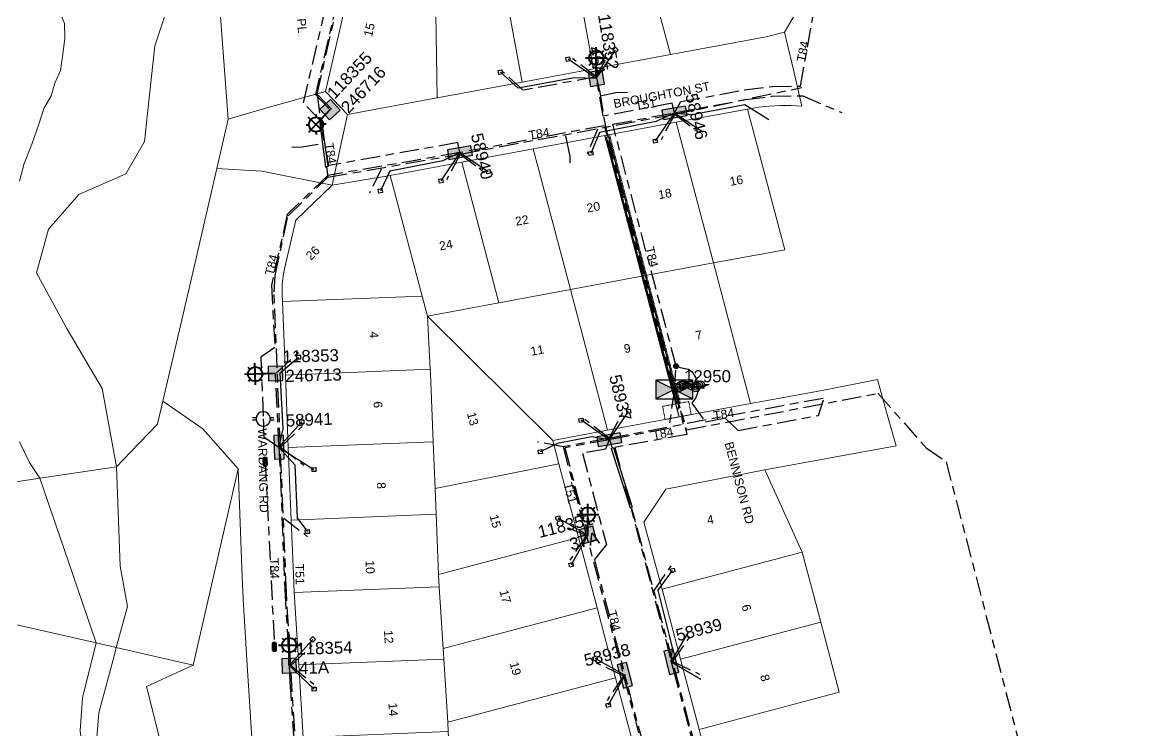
# Model space of a CAD drawing. Header units: metres. Extents: x 300929 to 302396, y 6244220 to 6246836.
# Drawn here: x 301805 to 302038, y 6245130.8 to 6245277.2 of the extents above; entities that cross this region are included whole.
import ezdxf
from ezdxf.enums import TextEntityAlignment as Align

# ---------------------------------------------------------------- set-up
doc = ezdxf.new("R2010")
doc.units = ezdxf.units.M
for name, pattern in [('Cable Exist UG', [8.2, 4, -1.2, 1.8, -1.2]), ('HIDDEN', [0.375, 0.25, -0.125]), ('HIDDEN2', [0.1875, 0.125, -0.0625])]:
    doc.linetypes.add(name, pattern=pattern)
doc.layers.get('0').update_dxf_attribs({"color": 6})
for name, color, linetype, lineweight in [('Cadastre Land Parcels_SP_EXT', 7, 'Continuous', 5), ('Cadastre Other Property_SP_EXT', 7, 'HIDDEN', 5), ('Cadastre Roads_SP_EXT', 7, 'Continuous', 5)]:
    doc.layers.add(name, color=color, linetype=linetype, lineweight=lineweight)
for name, color, linetype in [('Duct_SP_EXT', 7, 'Continuous'), ('Equip_LV_EXT', 7, 'Continuous'), ('Equip_SP_SL_EXT', 7, 'Continuous'), ('Mains_HV_EXT', 7, 'Continuous'), ('Mains_LV_EXT', 7, 'Continuous'), ('Mains_LV_SL_EXT', 7, 'Continuous'), ('Services_SP_EXT', 7, 'Continuous'), ('Sub_SP_EXT', 7, 'Continuous'), ('SupportsUG_SP_LV_EXT', 7, 'Continuous'), ('SupportsUG_SP_LV_SL_EXT', 7, 'Continuous'), ('Trench_SP_EXT', 7, 'Continuous')]:
    doc.layers.add(name, color=color, linetype=linetype)
doc.styles.add('COLUMN_LABEL', font='arial.ttf')
doc.styles.add('iecARIAL', font='arial.ttf', dxfattribs={"height": 2})
doc.styles.add('POLE_LABEL', font='arial.ttf')
doc.styles.get("Standard").update_dxf_attribs({"font": 'arial.ttf'})

# ---------------------------------------------------------------- blocks, each defined once
blk = doc.blocks.new('SUB_PADMOUNT_EXT')
for points in [[(0, 0), (-3.84, 1.92), (-3.84, -1.92)], [(0, 0), (3.84, 1.92), (3.84, -1.92)]]:
    blk.add_hatch(color=256).paths.add_polyline_path(points)
for p, q in [((3.84, 1.92), (-3.84, -1.92)), ((-3.84, 1.92), (3.84, -1.92))]:
    blk.add_line(p, q)
blk.add_lwpolyline([(-3.84, -1.92), (3.84, -1.92), (3.84, 1.92), (-3.84, 1.92)], close=True)
for tag, height, flags, p in [('ASSET_NUM', 2.5, 8, (2, 2)), ('STREET_CODE', 0.2, 9, (1.5, 0)), ('CONSTRUCTED_VOLTAGE', 0.2, 9, (1.5, -0.2)), ('OPERATING_VOLTAGE', 0.2, 9, (1.5, -0.6)), ('ORIENTATION', 0.2, 9, (1.5, -0.8)), ('OWNED_BY', 0.2, 9, (1.5, -1)), ('OPERATED_BY', 0.2, 9, (1.5, -1.2)), ('SECONDARY_VOLTAGE', 0.2, 9, (1.5, -1.6)), ('STATE', 0.2, 9, (1.5, -1.8)), ('SUBSTATION_TYPE', 0.2, 9, (1.5, -2.2)), ('NO_PHASES', 0.2, 9, (1.5, -0.4)), ('MAINTAINED_BY', 0.2, 9, (1.5, -1.4)), ('PARENT', 0.2, 9, (1.5, -2)), ('USAGE', 0.2, 9, (1.5, -2.4)), ('STREETNAME', 0.2, 9, (1.5, -3)), ('SUBURB', 0.2, 9, (1.5, -3.2)), ('Z', 0.2, 1, (1.5, -3.6)), ('LEGEND', 0.2, 9, (1.5, -2.6)), ('LOCATION', 0.2, 9, (1.5, -2.8)), ('NOTES', 0.2, 9, (1.5, -3.4))]:
    blk.add_attdef(tag, text='', height=height, dxfattribs=dict(flags=flags)).set_placement(p, align=Align.MIDDLE_LEFT)
blk = doc.blocks.new('COLUMN_EXT')
blk.add_hatch(color=256).paths.add_polyline_path([(-1.49, 1.48), (-1.49, -1.49), (1.48, -1.49), (1.48, 1.48)])
blk.add_lwpolyline([(-1.49, -1.49), (1.48, -1.49), (1.48, 1.48), (-1.49, 1.48)], close=True)
for tag, height, style, flags, p in [('ASSET_NUM', 2.5, 'COLUMN_LABEL', 8, (2, 2)), ('STRUCTURE_PLANT_NUMBER', 0.2, 'POLE_LABEL', 9, (1.81, 0.03)), ('STREET_CODE', 0.2, 'COLUMN_LABEL', 9, (1.81, -0.2))]:
    blk.add_attdef(tag, text='', height=height, dxfattribs=dict(style=style, flags=flags)).set_placement(p, align=Align.MIDDLE_LEFT)
at = {"flags": 1}
blk.add_attdef('Z', (1.81, -2.35), '', height=0.2, dxfattribs=at)
at = {"flags": 9}
for tag, p in [('COLUMN_TYPE', (1.81, -0.4)), ('OWNED_BY', (1.81, -0.6)), ('STATE', (1.81, -0.8)), ('USAGE', (1.81, -1)), ('STREETNAME', (1.81, -1.6)), ('SUBURB', (1.81, -1.8)), ('LEGEND', (1.81, -1.2)), ('LOCATION', (1.81, -1.4)), ('NOTES', (1.81, -2))]:
    blk.add_attdef(tag, text='', height=0.2, dxfattribs=at).set_placement(p, align=Align.MIDDLE_LEFT)
blk = doc.blocks.new('PILLAR_EXT')
blk.add_hatch(color=256).paths.add_polyline_path([(-2.475, 0.99), (-2.475, -0.99), (2.475, -0.99), (2.475, 0.99)])
blk.add_lwpolyline([(-2.475, -0.99), (2.475, -0.99), (2.475, 0.99), (-2.475, 0.99)], close=True)
at = {"style": 'iecARIAL', "flags": 8}
blk.add_attdef('ASSET_NUM', (1.5, 3.5), '', height=2.5, dxfattribs=at)
for tag, p, flags in [('OWNED_BY', (0, -0.2), 9), ('STATE', (0, -0.4), 9), ('SUPPORT_TYPE', (0, -0.6), 9), ('STREETNAME', (0, -1.8), 9), ('SUBURB', (0, -2), 1), ('USAGE', (0, -0.8), 9), ('LEGEND', (0, -1), 9), ('LOCATION', (0, -1.2), 9), ('NOTES', (0, -1.4), 9), ('PARENT', (0, -1.6), 9)]:
    blk.add_attdef(tag, p, '', height=0.2, dxfattribs=dict(flags=flags))
blk = doc.blocks.new('*U53')
at = {"lineweight": 40}
for p, q in [((-1.46, 5.68), (-1.06, 5.28)), ((0, 1.97), (0, 6.47)), ((1.46, 5.68), (1.06, 5.28)), ((-2.25, 4.22), (2.25, 4.22)), ((-1.46, 2.76), (-1.06, 3.16)), ((0, 0), (0, 2.72)), ((1.46, 2.76), (1.06, 3.16))]:
    blk.add_line(p, q, dxfattribs=at)
blk.add_circle((0, 4.22), 1.5, dxfattribs=at)
at = {"style": 'iecARIAL', "flags": 8}
blk.add_attdef('ASSET_NUM', (1.5, 1.5), '', height=2.5, dxfattribs=at)
for tag, p, height, flags in [('OPERATING_VOLTAGE', (0.98, -1.65), 0.2, 9), ('ORIENTATION', (0.98, -1.85), 0.2, 9), ('OWNED_BY', (0.98, -2.05), 0.2, 9), ('STATE', (0.98, -2.25), 0.2, 9), ('CONSTRUCTED_VOLTAGE', (0.98, -0.65), 0.2, 9), ('CONTROL_TYPE', (0.98, -0.85), 0.2, 9), ('LANTERN_PURPOSE', (0.98, -1.05), 0.2, 9), ('LANTERN_TYPE', (0.98, -1.25), 0.2, 9), ('NO_PHASES', (0.98, -1.45), 0.2, 9), ('USAGE', (0.98, -2.45), 0.2, 9), ('LNUMBER', (2.18, -3.25), 2.5, 8), ('CEXIST', (0.98, -2.65), 0.2, 9), ('CNEW', (0.98, -2.85), 0.2, 9), ('CNUMBER', (0.98, -3.05), 0.2, 9), ('CREMOVE', (0.98, -3.25), 0.2, 9), ('CREPLACE', (0.98, -3.45), 0.2, 9), ('LKINGHEIGHT', (0.98, -3.65), 0.2, 9), ('LBRACKET', (0.98, -3.85), 0.2, 9), ('LBRACKETVOCAB', (0.98, -4.05), 0.2, 9), ('LCATEGORY', (0.98, -4.25), 0.2, 9), ('LCHARGE1', (0.98, -4.45), 0.2, 9), ('LCHARGE1PERCENT', (0.98, -4.65), 0.2, 9), ('LCHARGE2', (0.98, -4.85), 0.2, 9), ('LCHARGE2PERCENT', (0.98, -5.05), 0.2, 9), ('LCHARGE3', (0.98, -5.25), 0.2, 9), ('LCHARGE3PERCENT', (0.98, -5.45), 0.2, 9), ('LEXIST', (0.98, -5.65), 0.2, 9), ('LLAMP', (0.98, -5.85), 0.2, 9), ('LLAMPVOCAB', (0.98, -6.05), 0.2, 9), ('LMAST', (0.98, -6.25), 0.2, 9), ('LMASTVOCAB', (0.98, -6.45), 0.2, 9), ('LNEW', (0.98, -6.65), 0.2, 9), ('LANTNUMBER', (0.98, -6.85), 0.2, 9), ('STREETNAME', (0.98, -9.25), 0.2, 9), ('SUBURB', (0.98, -9.45), 0.2, 1), ('LOUTREACH', (0.98, -7.25), 0.2, 9), ('LOUTREACHVOCAB', (0.98, -7.45), 0.2, 9), ('LRATECODE', (0.98, -7.65), 0.2, 9), ('LREMOVE', (0.98, -7.85), 0.2, 9), ('LREPLACE', (0.98, -8.05), 0.2, 9), ('LTYPE', (0.98, -8.25), 0.2, 9), ('LTYPEVOCAB', (0.98, -8.45), 0.2, 9), ('LEGEND', (0.98, -8.65), 0.2, 9), ('LOCATION', (0.98, -8.85), 0.2, 9), ('NOTES', (0.98, -9.05), 0.2, 9)]:
    blk.add_attdef(tag, p, '', height=height, dxfattribs=dict(flags=flags))
blk = doc.blocks.new('CCP_EXT')
at = {"flags": 9}
blk.add_attdef('NOTES', text='', height=0.2, dxfattribs=at).set_placement((0, -2), align=Align.MIDDLE_LEFT)
blk.add_wipeout([(0, 0.57), (0.57, 0), (0, -0.57), (-0.57, 0)])
blk.add_lwpolyline([(-0.57, 0), (0, 0.57), (0.57, 0), (0, -0.57), (-0.57, 0)])
at = {"flags": 1}
blk.add_attdef('Z', (0, 0), '', height=0.2, dxfattribs=at)
at = {"flags": 9}
for tag, p in [('CCP_TYPE', (0, 0)), ('CONSTRUCTED_VOLTAGE', (0, -0.2)), ('OPERATING_VOLTAGE', (0, -0.6)), ('ORIENTATION', (0, -0.8)), ('OWNED_BY', (0, -1)), ('STATE', (0, -1.8)), ('NO_PHASES', (0, -0.4)), ('USAGE', (0, -1.2)), ('LEGEND', (0, -1.4)), ('LIFE_SUPPORT', (0, -1.6))]:
    blk.add_attdef(tag, text='', height=0.2, dxfattribs=at).set_placement(p, align=Align.MIDDLE_LEFT)
blk = doc.blocks.new('LV_STJ_EXT')
h = blk.add_hatch(color=256)
edge = h.paths.add_edge_path()
edge.add_ellipse((-0.59, 0.13), major_axis=(0.226, 0.226), ratio=1, start_angle=45, end_angle=135)
edge.add_line((-0.91, 0.13), (-0.91, -0.13))
edge.add_ellipse((-0.59, -0.13), major_axis=(0.226, 0.226), ratio=1, start_angle=135, end_angle=225)
edge.add_line((-0.59, -0.45), (0.59, -0.45))
edge.add_ellipse((0.59, -0.13), major_axis=(-0.226, 0.226), ratio=1, start_angle=135, end_angle=225)
edge.add_line((0.91, -0.13), (0.91, 0.13))
edge.add_ellipse((0.59, 0.13), major_axis=(-0.226, 0.226), ratio=1, start_angle=225, end_angle=315)
edge.add_line((0.59, 0.45), (-0.59, 0.45))
blk.add_lwpolyline([(-0.91, 0.13), (-0.91, -0.13, 0.414214), (-0.59, -0.45), (0.59, -0.45, 0.414214), (0.91, -0.13), (0.91, 0.13, 0.414214), (0.59, 0.45), (-0.59, 0.45, 0.414214)], format="xyb", close=True)
at = {"flags": 1}
blk.add_attdef('Z', (0, 0), '', height=0.2, dxfattribs=at)
at = {"flags": 9}
for tag, p in [('ORIENTATION', (0, 0)), ('USAGE', (0, -0.2)), ('LEGEND', (0, -0.4)), ('NOTES', (0, -0.6))]:
    blk.add_attdef(tag, text='', height=0.2, dxfattribs=at).set_placement(p, align=Align.MIDDLE_LEFT)
blk = doc.blocks.new('LV_UG_LINKS_OPEN_EXT')
for p, q in [((-0.25, 1.47), (-0.25, 2.22)), ((0.25, 1.47), (0.25, 2.22)), ((-0.25, -1.47), (-0.25, -2.22)), ((0.25, -1.47), (0.25, -2.22))]:
    blk.add_line(p, q)
at = {"flags": 9}
for tag, p in [('ACTUAL_STATUS', (0, 0)), ('CONSTRUCTED_VOLTAGE', (0, -0.2)), ('OPERATING_VOLTAGE', (0, -0.6)), ('ORIENTATION', (0, -0.8)), ('STATE', (0, -1)), ('SWITCH_TYPE', (0, -1.2)), ('NO_PHASES', (0, -0.4)), ('USAGE', (0, -1.4)), ('NOTES', (0, -1.6))]:
    blk.add_attdef(tag, text='', height=0.2, dxfattribs=at).set_placement(p, align=Align.MIDDLE_LEFT)
at = {"flags": 1}
blk.add_attdef('Z', (0, 0), '', height=0.2, dxfattribs=at)
blk.add_wipeout([(-0.25, 1.47), (-0.43, 1.43), (-0.61, 1.36), (-0.77, 1.28), (-0.93, 1.17), (-1.07, 1.05), (-1.19, 0.9), (-1.29, 0.75), (-1.38, 0.58), (-1.44, 0.4), (-1.48, 0.22), (-1.49, 0.03), (-1.49, -0.16), (-1.45, -0.34), (-1.4, -0.52), (-1.32, -0.69), (-1.23, -0.85), (-1.11, -1), (-0.98, -1.13), (-0.83, -1.24), (-0.66, -1.34), (-0.49, -1.41), (-0.31, -1.46), (-0.13, -1.49), (0.06, -1.49), (0.25, -1.47), (0.43, -1.43), (0.61, -1.36), (0.77, -1.28), (0.93, -1.17), (1.07, -1.05), (1.19, -0.9), (1.29, -0.75), (1.38, -0.58), (1.44, -0.4), (1.48, -0.22), (1.49, -0.03), (1.49, 0.16), (1.45, 0.34), (1.4, 0.52), (1.32, 0.69), (1.23, 0.85), (1.11, 1), (0.98, 1.13), (0.83, 1.24), (0.66, 1.34), (0.49, 1.41), (0.31, 1.46), (0.13, 1.49), (-0.06, 1.49)])
blk.add_lwpolyline([(0, -1.49, 1), (0, 1.49, 1)], format="xyb", close=True)
blk = doc.blocks.new('LV_UG_DFUSE_CLOSED_EXT')
for points in [[(1, 0), (0, 0)], [(5.04, 0.73), (2.16, -0.72)], [(5.05, -0.71), (2.16, 0.72)], [(6.2, 0.01), (7.2, 0.01)]]:
    blk.add_lwpolyline(points)
for centre in [(1.8, 0), (5.4, 0.01)]:
    blk.add_circle(centre, 0.8)
at = {"flags": 9}
for tag, p in [('ACTUAL_STATUS', (0, 0)), ('CONSTRUCTED_VOLTAGE', (0, -0.2)), ('OPERATING_VOLTAGE', (0, -0.6)), ('ORIENTATION', (0, -0.8)), ('STATE', (0, -1)), ('SWITCH_TYPE', (0, -1.2)), ('NO_PHASES', (0, -0.4)), ('USAGE', (0, -1.4)), ('NOTES', (0, -1.6))]:
    blk.add_attdef(tag, text='', height=0.2, dxfattribs=at).set_placement(p, align=Align.MIDDLE_LEFT)
at = {"flags": 1}
blk.add_attdef('Z', (0, 0), '', height=0.2, dxfattribs=at)
blk = doc.blocks.new('CONNECTOR_NODE_EXT')
h = blk.add_hatch(color=256)
edge = h.paths.add_edge_path()
edge.add_arc((0, 0), 0.5, 0, 360)
blk.add_circle((0, 0), 0.5)
at = {"flags": 1}
blk.add_attdef('Z', (0, 0), '', height=0.2, dxfattribs=at)
at = {"flags": 9}
for tag, p in [('CONNECTOR_TYPE', (0, 0)), ('CONSTRUCTED_VOLTAGE', (0, -0.2)), ('OPERATING_VOLTAGE', (0, -0.6)), ('ORIENTATION', (0, -0.8)), ('SUBTYPE', (0, -1)), ('NO_PHASES', (0, -0.4)), ('USAGE', (0, -1.2)), ('NOTES', (0, -1.4))]:
    blk.add_attdef(tag, text='', height=0.2, dxfattribs=at).set_placement(p, align=Align.MIDDLE_LEFT)

msp = doc.modelspace()

# ---------------------------------------------------------------- linework, layer by layer
at = {"layer": 'Cadastre Land Parcels_SP_EXT', "linetype": 'Continuous'}
for points in [[(301939.08, 6245270.62), (301934.83, 6245286.52), (301931.31, 6245299.71), (301918.16, 6245297.26), (301917.68, 6245297.18), (301923.16, 6245267.66), (301939.08, 6245270.62)], [(301923.16, 6245267.66), (301917.68, 6245297.18), (301907.49, 6245295.28), (301902.92, 6245294.43), (301908.4, 6245264.92), (301923.16, 6245267.66)], [(301908.4, 6245264.92), (301902.92, 6245294.43), (301890.31, 6245292.08), (301890.78, 6245261.65), (301908.4, 6245264.92)], [(301890.78, 6245261.65), (301890.31, 6245292.08), (301870.82, 6245288.44), (301872.02, 6245281.71), (301867.7, 6245262.98), (301872.25, 6245258.23), (301890.78, 6245261.65)], [(301962.7, 6245275.26), (301966.97, 6245282.52), (301963.82, 6245294.28), (301934.83, 6245286.52), (301939.08, 6245270.62), (301958.92, 6245274.31), (301962.7, 6245275.26)], [(301827.33, 6245188.37), (301832.95, 6245194.19), (301834.04, 6245198.92), (301839.41, 6245221.97), (301845.21, 6245247.03), (301847.56, 6245257.27), (301845.75, 6245281.27), (301835.86, 6245283.13), (301832.4, 6245272.4), (301831.26, 6245262.3), (301830.22, 6245252.6), (301826.34, 6245245.95), (301816.63, 6245241.7), (301810.36, 6245234.52), (301807.91, 6245225.49), (301814.19, 6245213.82), (301821.47, 6245201.56), (301824.42, 6245185.34), (301827.33, 6245188.37)], [(301962.76, 6245230.25), (301955.06, 6245259.35), (301940.27, 6245256.6), (301947.96, 6245227.51), (301962.76, 6245230.25)], [(301947.96, 6245227.51), (301940.27, 6245256.6), (301925.47, 6245253.85), (301933.17, 6245224.76), (301947.96, 6245227.51)], [(301933.17, 6245224.76), (301925.47, 6245253.85), (301910.68, 6245251.11), (301918.37, 6245222.01), (301933.17, 6245224.76)], [(301918.37, 6245222.01), (301910.68, 6245251.11), (301895.88, 6245248.36), (301903.58, 6245219.26), (301918.37, 6245222.01)], [(301903.58, 6245219.26), (301895.88, 6245248.36), (301881.09, 6245245.61), (301887.68, 6245220.67), (301888.78, 6245216.51), (301903.58, 6245219.26)], [(301858.78, 6245219.52), (301887.68, 6245220.67), (301881.09, 6245245.61), (301869.04, 6245243.57), (301861.53, 6245236.37), (301859.19, 6245226.27), (301858.98, 6245225.23), (301858.83, 6245224.17), (301858.73, 6245223.11), (301858.69, 6245222.05), (301858.7, 6245220.98), (301858.78, 6245219.52)], [(301955.66, 6245198.4), (301947.96, 6245227.51), (301933.17, 6245224.76), (301940.86, 6245195.66), (301955.66, 6245198.4)], [(301940.86, 6245195.66), (301933.17, 6245224.76), (301918.37, 6245222.01), (301926.07, 6245192.91), (301940.86, 6245195.66)], [(301859.39, 6245204.32), (301889.38, 6245205.52), (301888.78, 6245216.51), (301887.68, 6245220.67), (301858.78, 6245219.52), (301859.39, 6245204.32)], [(301926.07, 6245192.91), (301918.37, 6245222.01), (301903.58, 6245219.26), (301888.78, 6245216.51), (301914.73, 6245190.8), (301926.07, 6245192.91)], [(301914.73, 6245190.8), (301888.78, 6245216.51), (301889.38, 6245205.52), (301889.41, 6245204.54), (301889.98, 6245190.53), (301890.37, 6245180.86), (301916.01, 6245185.96), (301914.73, 6245190.8)], [(301859.99, 6245189.33), (301889.98, 6245190.53), (301889.41, 6245204.54), (301889.38, 6245205.52), (301859.39, 6245204.32), (301859.99, 6245189.33)], [(301860.6, 6245174.33), (301890.59, 6245175.54), (301890.37, 6245180.86), (301889.98, 6245190.53), (301859.99, 6245189.33), (301860.6, 6245174.33)], [(301920.04, 6245170.7), (301916.01, 6245185.96), (301890.37, 6245180.86), (301890.59, 6245175.54), (301891.09, 6245163.05), (301920.04, 6245170.7)], [(301966.36, 6245167.71), (301958.6, 6245184.71), (301938.1, 6245180.69), (301933.56, 6245173.92), (301937.38, 6245160.03), (301966.36, 6245167.71)], [(301891.09, 6245163.05), (301890.59, 6245175.54), (301860.6, 6245174.33), (301861.05, 6245163.03), (301861.23, 6245159.34), (301891.23, 6245160.54), (301891.09, 6245163.05)], [(301923.92, 6245156.18), (301920.04, 6245170.7), (301891.09, 6245163.05), (301891.23, 6245160.54), (301892.07, 6245147.75), (301923.92, 6245156.18)], [(301941.19, 6245145.53), (301970.19, 6245153.21), (301966.36, 6245167.71), (301937.38, 6245160.03), (301941.19, 6245145.53)], [(301862.16, 6245144.35), (301892.2, 6245145.54), (301892.07, 6245147.75), (301891.23, 6245160.54), (301861.23, 6245159.34), (301862.16, 6245144.35)], [(301892.98, 6245132.49), (301927.73, 6245141.69), (301923.92, 6245156.18), (301892.07, 6245147.75), (301892.2, 6245145.54), (301892.98, 6245132.49)], [(301945.03, 6245131.03), (301974.01, 6245138.7), (301970.19, 6245153.21), (301941.19, 6245145.53), (301945.03, 6245131.03)], [(301863.1, 6245129.37), (301893.1, 6245130.57), (301892.98, 6245132.49), (301892.2, 6245145.54), (301862.16, 6245144.35), (301863.1, 6245129.37)], [(301893.93, 6245117.22), (301905.8, 6245120.36), (301931.57, 6245127.18), (301927.73, 6245141.69), (301892.98, 6245132.49), (301893.1, 6245130.57), (301893.93, 6245117.22)]]:
    msp.add_lwpolyline(points, close=True, dxfattribs=at)
for points in [[(301804.36, 6245244.45), (301805.3, 6245248.07), (301806.92, 6245252.1), (301808.35, 6245256.23), (301809.39, 6245259.45), (301810.94, 6245262.08), (301811.69, 6245264.7), (301812.85, 6245267.32), (301813.29, 6245270.23), (301813.73, 6245273.94), (301813.67, 6245277.04), (301812.51, 6245280.02)], [(301776.1, 6245177.97), (301808.59, 6245182.97), (301808.59, 6245182.97), (301806.43, 6245186.26), (301804.35, 6245190.52)], [(301855.1, 6245087.55), (301851.51, 6245144.29), (301850.68, 6245157.99), (301850.45, 6245162.58), (301849.6, 6245184.93), (301840.31, 6245144.34), (301830.64, 6245139.9), (301835.44, 6245120.63)], [(301832.75, 6245009.77), (301832.69, 6245022.2), (301835.06, 6245025.36), (301832.86, 6245031.29), (301832.79, 6245039.89), (301832.61, 6245049.19), (301832.52, 6245058.45), (301826.13, 6245063.5), (301820.97, 6245070.79), (301820.18, 6245074.6), (301823.86, 6245078.72), (301823.66, 6245082.43), (301827.75, 6245093.11), (301827.76, 6245097.91), (301827, 6245106.3), (301817.87, 6245122.92), (301816.92, 6245130.71), (301817.39, 6245137.52), (301820.24, 6245148.94), (301820.24, 6245148.94), (301780.29, 6245157.94)], [(301835.44, 6245120.63), (301830.64, 6245139.9), (301840.31, 6245144.34), (301828.55, 6245147.03), (301824.4, 6245147.98), (301824.14, 6245147.03), (301820.79, 6245134.47), (301820.19, 6245126.81)]]:
    msp.add_lwpolyline(points, dxfattribs=at)
at = {"layer": 'Cadastre Other Property_SP_EXT', "linetype": 'HIDDEN2'}
for points in [[(301933.15, 6245224.78), (301940.15, 6245198.34), (301941.14, 6245198.53), (301934.15, 6245224.9), (301933.15, 6245224.78)], [(301937.46, 6245197.84), (301937.97, 6245195.14), (301940.86, 6245195.66), (301940.15, 6245198.34), (301937.46, 6245197.84)], [(301940.86, 6245195.66), (301943.37, 6245196.15), (301942.86, 6245198.84), (301940.15, 6245198.34), (301940.86, 6245195.66)]]:
    msp.add_lwpolyline(points, close=True, dxfattribs=at)
at = {"layer": 'Cadastre Roads_SP_EXT', "linetype": 'Continuous'}
for points in [[(301855.06, 6245259.43), (301867.7, 6245262.98), (301872.02, 6245281.71), (301870.82, 6245288.44), (301870.81, 6245288.5), (301868.59, 6245300.98), (301867.93, 6245304.69), (301866.4, 6245308.04), (301857.54, 6245302.1), (301844.2, 6245301.44), (301845.75, 6245281.27), (301847.56, 6245257.27), (301855.06, 6245259.43)], [(301824.4, 6245147.97), (301828.55, 6245147.03), (301840.31, 6245144.34), (301849.6, 6245184.93), (301842.29, 6245193.18), (301834.04, 6245198.92), (301832.95, 6245194.19), (301827.33, 6245188.37), (301824.42, 6245185.34), (301825.19, 6245164.77), (301826.68, 6245156.43), (301824.4, 6245147.97)], [(301825.19, 6245164.77), (301824.42, 6245185.34), (301808.59, 6245182.97), (301814.52, 6245165.66), (301820.24, 6245148.94), (301824.4, 6245147.97), (301826.68, 6245156.43), (301825.19, 6245164.77)], [(301814.52, 6245165.66), (301808.59, 6245182.97), (301776.1, 6245177.97), (301772.42, 6245155.93), (301771.76, 6245152.04), (301780.29, 6245157.94), (301820.24, 6245148.94), (301814.52, 6245165.66)]]:
    msp.add_lwpolyline(points, close=True, dxfattribs=at)
at = {"layer": 'Duct_SP_EXT'}
for p, q in [((301866.49, 6245256.44), (301866.72, 6245256.47)), ((301866.49, 6245256.44), (301867.68, 6245247.33)), ((301866.96, 6245256.5), (301866.72, 6245256.47)), ((301866.96, 6245256.5), (301868.16, 6245247.39)), ((301925.8, 6245253.54), (301926.03, 6245253.6)), ((301926.26, 6245253.66), (301926.03, 6245253.6)), ((301867.68, 6245247.33), (301867.92, 6245247.36)), ((301868.16, 6245247.39), (301867.92, 6245247.36)), ((301940.35, 6245198.55), (301940.58, 6245198.61)), ((301940.81, 6245198.67), (301940.58, 6245198.61)), ((301926.81, 6245189.13), (301927.04, 6245189.2)), ((301926.81, 6245189.13), (301930.73, 6245176.88)), ((301927.27, 6245189.27), (301927.04, 6245189.2)), ((301927.27, 6245189.27), (301931.19, 6245177.02)), ((301930.73, 6245176.88), (301930.96, 6245176.95)), ((301931.19, 6245177.02), (301930.96, 6245176.95))]:
    msp.add_line(p, q, dxfattribs=at)
at = {"layer": 'Duct_SP_EXT', "linetype": 'Continuous'}
for points in [[(301930.18, 6245262.78), (301927.81, 6245262.73), (301924.8, 6245262.06)], [(301918.35, 6245248.25), (301918.33, 6245249.5), (301917.46, 6245253.8)], [(301860.73, 6245251.49), (301862.88, 6245251.53), (301866.15, 6245252.08)]]:
    msp.add_lwpolyline(points, dxfattribs=at)
at = {"layer": 'Mains_LV_EXT', "linetype": 'Cable Exist UG'}
for points in [[(301939.91, 6245258.57), (301941.26, 6245260.87), (301954.36, 6245263.29), (301960.15, 6245263.99), (301965.99, 6245264.08), (301969.25, 6245282.14), (301965.81, 6245294.89)], [(301895.52, 6245250.33), (301895.06, 6245252.39), (301868.36, 6245247.67), (301866.62, 6245256.98), (301863.15, 6245260.6), (301868.02, 6245281.76), (301867.25, 6245285.59), (301868.86, 6245288.26)], [(301939.91, 6245258.57), (301939.42, 6245260.53), (301925.17, 6245257.88), (301923.74, 6245265.69)], [(301939.89, 6245201.33), (301940.25, 6245206.16)], [(301940.25, 6245206.16), (301941.07, 6245205.87), (301942.8, 6245205.52), (301943.41, 6245205.03), (301943.93, 6245204.44), (301944.36, 6245203.76), (301944.64, 6245203.01), (301944.8, 6245202.1), (301944.82, 6245201.24), (301944.62, 6245200.38), (301944.27, 6245199.51), (301943.52, 6245198.52), (301946.28, 6245194.65), (301950.41, 6245195.42), (301953.1, 6245192.87), (301969.71, 6245195.95), (301970.75, 6245199.19)], [(301858.05, 6245189.4), (301858.36, 6245183.18), (301859.27, 6245159.94), (301860.19, 6245144.21)], [(301855.2, 6245186.37), (301857.11, 6245148.1)], [(301860.19, 6245144.21), (301860.31, 6245140.89), (301861.15, 6245128.42), (301862.01, 6245114.26)], [(301939.26, 6245145.01), (301939.66, 6245143.5), (301946.49, 6245117.76), (301945.22, 6245116.67), (301946.05, 6245113.9), (301947.07, 6245113.99), (301947.79, 6245112.57), (301947.94, 6245109.74), (301947.8, 6245104.78), (301947.7, 6245101.31)], [(301937.95, 6245106.68), (301937.95, 6245109.71), (301937.64, 6245111.97), (301930.2, 6245140.32), (301929.67, 6245142.21)]]:
    msp.add_lwpolyline(points, dxfattribs=at)
at = {"layer": 'Mains_LV_SL_EXT', "linetype": 'Cable Exist UG'}
for points in [[(301868.86, 6245288.26), (301870.07, 6245281.73), (301865.62, 6245262.36), (301868.63, 6245259.22)], [(301939.91, 6245258.57), (301954.7, 6245261.32), (301960.09, 6245261.99), (301966.47, 6245262.08), (301974.54, 6245258.64)]]:
    msp.add_lwpolyline(points, dxfattribs=at)
at = {"layer": 'Services_SP_EXT'}
for points in [[(301939.91, 6245258.57), (301943.54, 6245258.22), (301954.46, 6245260.29), (301959.42, 6245257.21)], [(301939.91, 6245258.57), (301945.77, 6245254.62)], [(301939.26, 6245145.01), (301942.84, 6245151.12)], [(301939.26, 6245145.01), (301945.37, 6245141.44)]]:
    msp.add_lwpolyline(points, dxfattribs=at)
at = {"layer": 'Trench_SP_EXT', "linetype": 'Cable Exist UG'}
for points in [[(301868.96, 6245259.31), (301865.94, 6245262.46), (301870.38, 6245281.74), (301869.15, 6245288.32)], [(301923.68, 6245265.99), (301924.44, 6245262.83)], [(301865.94, 6245262.46), (301866.57, 6245257.62), (301866.72, 6245256.47)], [(301924.44, 6245262.83), (301925.36, 6245257.11)], [(301939.97, 6245258.27), (301966.27, 6245263.81)], [(301939.97, 6245258.27), (301945, 6245254.47)], [(301925.36, 6245257.11), (301925.71, 6245255.54)], [(301925.71, 6245255.54), (301926.09, 6245253.59)], [(301867.92, 6245247.36), (301868.19, 6245245.25)], [(301970.69, 6245199.49), (301941.74, 6245194.16)], [(301940.58, 6245198.61), (301940.75, 6245197.93), (301940.52, 6245197.07)], [(301941.74, 6245194.16), (301941.41, 6245195.88), (301941.21, 6245196.95)], [(301926.38, 6245191.25), (301941.74, 6245194.16)], [(301926.38, 6245191.25), (301927.04, 6245189.2)], [(301860.49, 6245144.22), (301859.6, 6245159.39), (301858.35, 6245189.41)], [(301858.35, 6245189.41), (301863.24, 6245185.69)], [(301930.96, 6245176.95), (301931.7, 6245174.43)], [(301939.56, 6245145.09), (301943.08, 6245150.2)], [(301862.31, 6245114.27), (301860.49, 6245144.22)], [(301947.88, 6245113.24), (301947.25, 6245116.05), (301939.56, 6245145.09)], [(301939.56, 6245145.09), (301945.1, 6245142.45)], [(301929.38, 6245142.12), (301937.25, 6245112.36), (301937.64, 6245109.78), (301937.65, 6245106.69)]]:
    msp.add_lwpolyline(points, dxfattribs=at)

# ---------------------------------------------------------------- block references
at = {"layer": 'Equip_LV_EXT'}
for name, p in [('CONNECTOR_NODE_EXT', (301940.25, 6245206.16)), ('LV_UG_DFUSE_CLOSED_EXT', (301938.94, 6245201.64)), ('LV_UG_DFUSE_CLOSED_EXT', (301939.14, 6245202)), ('LV_UG_DFUSE_CLOSED_EXT', (301939.48, 6245202.25)), ('LV_UG_DFUSE_CLOSED_EXT', (301939.89, 6245202.34))]:
    msp.add_blockref(name, p, dxfattribs=at)
for p, rotation in [((301855.2, 6245186.37), 91.64403033162152), ((301857.11, 6245148.1), 271.7162901534056)]:
    msp.add_blockref('LV_STJ_EXT', p, dxfattribs=dict(at, rotation=rotation))
at = {"layer": 'Equip_SP_SL_EXT'}
ref = msp.add_blockref('*U53', (301923.74, 6245265.69), dxfattribs=at)
ref.add_attrib('ASSET_NUM', '118352', dxfattribs={"layer": '0', "height": 2.5, "rotation": 279.4747, "style": 'iecARIAL'}).set_placement((301925.24, 6245267.19), align=Align.BOTTOM_RIGHT)
ref = msp.add_blockref('*U53', (301868.63, 6245259.22), dxfattribs=dict(at, rotation=136.7431754086403))
ref.add_attrib('ASSET_NUM', '118355', dxfattribs={"layer": '0', "height": 2.5, "rotation": 46.8516, "style": 'iecARIAL'}).set_placement((301870.13, 6245260.72), align=Align.BOTTOM_LEFT)
ref = msp.add_blockref('*U53', (301857.36, 6245204.63), dxfattribs=dict(at, rotation=91.46695908922192))
ref.add_attrib('ASSET_NUM', '118353', dxfattribs={"layer": '0', "height": 2.5, "rotation": 1.5752, "style": 'iecARIAL'}).set_placement((301858.86, 6245206.13), align=Align.BOTTOM_LEFT)
ref = msp.add_blockref('*U53', (301921.98, 6245171.22), dxfattribs=at)
ref.add_attrib('ASSET_NUM', '118351', dxfattribs={"layer": '0', "height": 2.5, "rotation": 14.1219, "style": 'iecARIAL'}).set_placement((301923.48, 6245172.72), align=Align.BOTTOM_RIGHT)
ref = msp.add_blockref('*U53', (301860.19, 6245144.21), dxfattribs=at)
ref.add_attrib('ASSET_NUM', '118354', dxfattribs={"layer": '0', "height": 2.5, "rotation": 1.5283, "style": 'iecARIAL'}).set_placement((301861.69, 6245145.71), align=Align.BOTTOM_LEFT)
at = {"layer": 'Sub_SP_EXT'}
ref = msp.add_blockref('SUB_PADMOUNT_EXT', (301939.89, 6245201.33), dxfattribs=at)
ref.add_attrib('ASSET_NUM', '12950', dxfattribs={"layer": '0', "height": 2.5}).set_placement((301941.89, 6245202.08), align=Align.BOTTOM_LEFT)
at = {"layer": 'SupportsUG_SP_LV_EXT'}
ref = msp.add_blockref('PILLAR_EXT', (301939.91, 6245258.57), dxfattribs=dict(at, rotation=9.779134734603906))
ref.add_attrib('ASSET_NUM', '58946', dxfattribs={"layer": '0', "height": 2.5, "rotation": 283.5883, "style": 'iecARIAL'}).set_placement((301941.41, 6245262.07), align=Align.BOTTOM_LEFT)
ref = msp.add_blockref('PILLAR_EXT', (301895.52, 6245250.33), dxfattribs=dict(at, rotation=9.779134734603906))
ref.add_attrib('ASSET_NUM', '58940', dxfattribs={"layer": '0', "height": 2.5, "rotation": 283.5437, "style": 'iecARIAL'}).set_placement((301897.02, 6245253.83), align=Align.BOTTOM_LEFT)
ref = msp.add_blockref('PILLAR_EXT', (301926.43, 6245190.95), dxfattribs=dict(at, rotation=189.4890969722681))
ref.add_attrib('ASSET_NUM', '58937', dxfattribs={"layer": '0', "height": 2.5, "rotation": 283.6364, "style": 'iecARIAL'}).set_placement((301927.93, 6245194.45), align=Align.BOTTOM_RIGHT)
ref = msp.add_blockref('PILLAR_EXT', (301858.05, 6245189.4), dxfattribs=dict(at, rotation=91.64403033162152))
ref.add_attrib('ASSET_NUM', '58941', dxfattribs={"layer": '0', "height": 2.5, "rotation": 2.3617, "style": 'iecARIAL'}).set_placement((301859.55, 6245192.9), align=Align.BOTTOM_LEFT)
ref = msp.add_blockref('PILLAR_EXT', (301939.26, 6245145.01), dxfattribs=dict(at, rotation=103.402761348779))
ref.add_attrib('ASSET_NUM', '58939', dxfattribs={"layer": '0', "height": 2.5, "rotation": 14.3803, "style": 'iecARIAL'}).set_placement((301940.76, 6245148.51), align=Align.BOTTOM_LEFT)
ref = msp.add_blockref('PILLAR_EXT', (301929.67, 6245142.21), dxfattribs=dict(at, rotation=284.6702920219421))
ref.add_attrib('ASSET_NUM', '58938', dxfattribs={"layer": '0', "height": 2.5, "rotation": 14.3381, "style": 'iecARIAL'}).set_placement((301931.17, 6245145.71), align=Align.BOTTOM_RIGHT)
at = {"layer": 'SupportsUG_SP_LV_SL_EXT'}
ref = msp.add_blockref('COLUMN_EXT', (301923.74, 6245265.69), dxfattribs=dict(at, rotation=189.6683691984876))
ref.add_attrib('ASSET_NUM', '46A', dxfattribs={"layer": '0', "height": 2.5, "rotation": 281.4755, "style": 'COLUMN_LABEL'}).set_placement((301925.74, 6245266.44), align=Align.TOP_RIGHT)
ref = msp.add_blockref('COLUMN_EXT', (301868.63, 6245259.22), dxfattribs=dict(at, rotation=132.5835018159906))
ref.add_attrib('ASSET_NUM', '246716', dxfattribs={"layer": '0', "height": 2.5, "rotation": 46.8516, "style": 'COLUMN_LABEL'}).set_placement((301870.63, 6245259.97), align=Align.TOP_LEFT)
ref = msp.add_blockref('COLUMN_EXT', (301857.36, 6245204.63), dxfattribs=dict(at, rotation=91.46695908922192))
ref.add_attrib('ASSET_NUM', '246713', dxfattribs={"layer": '0', "height": 2.5, "rotation": 1.5752, "style": 'COLUMN_LABEL'}).set_placement((301859.36, 6245205.38), align=Align.TOP_LEFT)
ref = msp.add_blockref('COLUMN_EXT', (301921.98, 6245171.22), dxfattribs=dict(at, rotation=284.6702920219421))
ref.add_attrib('ASSET_NUM', '37A', dxfattribs={"layer": '0', "height": 2.5, "rotation": 14.1219, "style": 'COLUMN_LABEL'}).set_placement((301923.98, 6245171.97), align=Align.TOP_RIGHT)
ref = msp.add_blockref('COLUMN_EXT', (301860.19, 6245144.21), dxfattribs=dict(at, rotation=91.6440303426773))
ref.add_attrib('ASSET_NUM', '41A', dxfattribs={"layer": '0', "height": 2.5, "rotation": 1.5283, "style": 'COLUMN_LABEL'}).set_placement((301862.19, 6245144.96), align=Align.TOP_LEFT)

# ---------------------------------------------------------------- texts
at = {"layer": 'Cadastre Land Parcels_SP_EXT'}
for s, rotation, p in [('15', 77.0302, (301877.31, 6245274.18)), ('16', 10.5523, (301951.51, 6245243.43)), ('18', 10.5527, (301936.72, 6245240.68)), ('20', 10.5522, (301921.92, 6245237.93)), ('22', 10.5527, (301907.13, 6245235.18)), ('24', 10.5522, (301891.4, 6245230.08)), ('26', 43.7913, (301864.66, 6245227.96)), ('4', 272.3219, (301876.81, 6245213.31)), ('7', 10.5526, (301944.41, 6245211.58)), ('9', 10.5523, (301929.62, 6245208.83)), ('11', 10.5527, (301910.31, 6245208.3)), ('6', 272.3219, (301877.63, 6245198.85)), ('13', 284.8408, (301896.95, 6245196.39)), ('8', 272.3219, (301878.31, 6245182.12)), ('15', 284.8415, (301901.62, 6245175.22)), ('4', 10.3166, (301946.8, 6245173.41)), ('10', 272.322, (301875.96, 6245165.97)), ('17', 284.8414, (301903.67, 6245159.64)), ('6', 284.8413, (301953.78, 6245156.62)), ('12', 273.5694, (301879.78, 6245151.5)), ('19', 284.8413, (301905.78, 6245144.73)), ('8', 284.8414, (301957.61, 6245142.12)), ('14', 274.4652, (301880.71, 6245136.46))]:
    msp.add_text(s, height=1.8, rotation=rotation, dxfattribs=at).set_placement(p)
at = {"layer": 'Cadastre Roads_SP_EXT'}
for s, rotation, p in [('WARD PL', 274.0446, (301861.2, 6245286.4)), ('BROUGHTON ST', 10.5436, (301927.47, 6245259.52)), ('WARDANG RD', 271.2902, (301853.71, 6245193.27)), ('BENNISON RD', 284.7681, (301950.26, 6245190.24))]:
    msp.add_text(s, height=1.8, rotation=rotation, dxfattribs=at).set_placement(p)
at = {"layer": 'Mains_LV_EXT'}
for s, rotation, p in [('T84', 78.6373, (301966.94, 6245268.97)), ('T51', 9.62, (301931.96, 6245259.05)), ('T84', 9.4464, (301909.9, 6245253.01)), ('T84', 279.4505, (301867.51, 6245252.19)), ('T84', 283.4851, (301933.86, 6245230.66)), ('T84', 76.1035, (301856.87, 6245224.79)), ('T84', 9.4399, (301948.12, 6245194.99)), ('T84', 11.1302, (301935.58, 6245190.94)), ('T51', 284.6703, (301916.92, 6245181.78)), ('T84', 271.7163, (301856.19, 6245166.45)), ('T51', 271.7163, (301861.41, 6245165.26)), ('T84', 284.2572, (301926.05, 6245155.41))]:
    msp.add_text(s, height=1.8, rotation=rotation, dxfattribs=at).set_placement(p)

# ---------------------------------------------------------------- next in the draw order: block references
at = {"layer": 'Services_SP_EXT'}
for p in [(301927.71, 6245271.55), (301865.05, 6245149.65)]:
    msp.add_blockref('CCP_EXT', p, dxfattribs=at)
for p, rotation in [((301917.89, 6245269.66), 144.6503567641728), ((301903.88, 6245266.97), 54.75903161156105), ((301935.95, 6245252.74), 234.724797217768), ((301922.61, 6245250.18), 54.79704685940239), ((301901.39, 6245246.39), 324.7610222522585), ((301879.04, 6245242.41), 54.79704690653957), ((301891.58, 6245244.51), 234.724797217768), ((301862.12, 6245208.02), 136.6621428061865), ((301930.42, 6245196.8), 54.57995971112858), ((301862.79, 6245194.64), 46.77081765357435), ((301920.59, 6245194.96), 144.4712845205609), ((301912.13, 6245188.46), 233.8096289115261), ((301865.29, 6245184.75), 136.6621428061865), ((301915.81, 6245174.7), 149.616354751842), ((301863.93, 6245171.94), 136.6621428061865), ((301918.54, 6245165.06), 239.6521796115107), ((301939.52, 6245163.88), 148.4208735717656), ((301923.5, 6245145.67), 149.616354751842), ((301865.35, 6245139.37), 316.7343924668854), ((301926.22, 6245136.04), 239.6521796115107)]:
    msp.add_blockref('CCP_EXT', p, dxfattribs=dict(at, rotation=rotation))

# ---------------------------------------------------------------- next in the draw order: linework, layer by layer
at = {"layer": 'Cadastre Other Property_SP_EXT', "linetype": 'HIDDEN2'}
msp.add_lwpolyline([(301925.47, 6245253.85), (301933.15, 6245224.78), (301934.15, 6245224.9), (301926.46, 6245254.05), (301925.47, 6245253.85)], close=True, dxfattribs=at)
at = {"layer": 'Cadastre Roads_SP_EXT', "linetype": 'Continuous'}
msp.add_lwpolyline([(301966.29, 6245259.97), (301964.47, 6245267.71), (301962.7, 6245275.26), (301958.92, 6245274.31), (301939.08, 6245270.62), (301923.16, 6245267.66), (301908.4, 6245264.92), (301890.78, 6245261.65), (301872.25, 6245258.23), (301870.73, 6245251.28), (301869.04, 6245243.57), (301881.09, 6245245.61), (301895.88, 6245248.36), (301910.68, 6245251.11), (301925.47, 6245253.85), (301940.27, 6245256.6), (301955.06, 6245259.35), (301957.29, 6245259.7), (301959.53, 6245259.94), (301961.78, 6245260.07), (301964.04, 6245260.08), (301966.29, 6245259.97)], close=True, dxfattribs=at)
for points in [[(301863.1, 6245129.37), (301862.16, 6245144.35), (301861.23, 6245159.33), (301861.05, 6245163.03), (301860.6, 6245174.33), (301859.99, 6245189.33), (301859.39, 6245204.32), (301858.78, 6245219.52), (301858.7, 6245220.98), (301858.69, 6245222.05), (301858.73, 6245223.11), (301858.83, 6245224.17), (301858.98, 6245225.23), (301859.2, 6245226.27), (301861.53, 6245236.37), (301869.04, 6245243.57), (301854.53, 6245246.51), (301845.21, 6245247.03), (301839.41, 6245221.97), (301834.04, 6245198.92), (301842.29, 6245193.19), (301849.6, 6245184.93), (301850.46, 6245162.58), (301850.68, 6245157.99), (301851.51, 6245144.29), (301855.1, 6245087.55)], [(301948.88, 6245116.52), (301945.03, 6245131.03), (301941.19, 6245145.53), (301937.38, 6245160.03), (301933.56, 6245173.92), (301938.1, 6245180.69), (301958.6, 6245184.71), (301985.79, 6245189.71), (301985.79, 6245189.71), (301983.82, 6245196.65), (301981.91, 6245203.4), (301970.45, 6245201.15), (301955.66, 6245198.4), (301940.86, 6245195.66), (301926.07, 6245192.91), (301914.73, 6245190.8), (301916.01, 6245185.96), (301920.04, 6245170.7), (301923.92, 6245156.18), (301927.73, 6245141.69), (301931.57, 6245127.18)]]:
    msp.add_lwpolyline(points, dxfattribs=at)
at = {"layer": 'Duct_SP_EXT'}
for p, q in [((301925.8, 6245253.54), (301940.35, 6245198.55)), ((301926.26, 6245253.66), (301940.81, 6245198.67))]:
    msp.add_line(p, q, dxfattribs=at)
at = {"layer": 'Mains_HV_EXT', "linetype": 'Cable Exist UG'}
msp.add_lwpolyline([(301939.89, 6245201.33), (301942.43, 6245192.99), (301982.01, 6245200.54), (301992.01, 6245189.25), (301996.13, 6245186.37), (302014.07, 6245117.41), (302011.05, 6245069.66), (302018.95, 6245041.77), (302038.02, 6245016.35)], dxfattribs=at)
at = {"layer": 'Mains_LV_EXT', "linetype": 'Cable Exist UG'}
for points in [[(301940.25, 6245206.16), (301927.15, 6245256.21), (301939.91, 6245258.57)], [(301939.89, 6245201.33), (301925.44, 6245255.89), (301895.52, 6245250.33)], [(301939.89, 6245201.33), (301938.7, 6245193.23), (301926.43, 6245190.95)], [(301939.89, 6245201.33), (301942.5, 6245192.05), (301927.58, 6245189.34), (301939.26, 6245145.01)], [(301926.43, 6245190.95), (301917.22, 6245189.24), (301921.98, 6245171.22)], [(301926.43, 6245190.95), (301925.65, 6245188.99), (301920.89, 6245188.13), (301925.83, 6245169.24), (301923.33, 6245166.14), (301929.67, 6245142.21)]]:
    msp.add_lwpolyline(points, dxfattribs=at)
at = {"layer": 'Services_SP_EXT'}
for points in [[(301923.74, 6245265.69), (301927.71, 6245271.55)], [(301923.74, 6245265.69), (301917.89, 6245269.66)], [(301923.74, 6245265.69), (301919.19, 6245265.79), (301907.58, 6245263.65), (301903.88, 6245266.97)], [(301939.91, 6245258.57), (301936.11, 6245256.8), (301924.39, 6245254.49), (301922.61, 6245250.18)], [(301939.91, 6245258.57), (301935.95, 6245252.74)], [(301895.52, 6245250.33), (301891.95, 6245248.65), (301880.99, 6245246.52), (301879.04, 6245242.41)], [(301895.52, 6245250.33), (301891.58, 6245244.51)], [(301895.52, 6245250.33), (301901.39, 6245246.39)], [(301926.43, 6245190.95), (301930.42, 6245196.8)], [(301926.43, 6245190.95), (301920.59, 6245194.96)], [(301926.43, 6245190.95), (301922.72, 6245191.51), (301915.73, 6245190.16), (301912.13, 6245188.46)], [(301858.05, 6245189.4), (301865.29, 6245184.75)], [(301858.05, 6245189.4), (301861.34, 6245185.72), (301861.85, 6245174.68), (301863.93, 6245171.94)], [(301921.98, 6245171.22), (301915.81, 6245174.7)], [(301921.98, 6245171.22), (301918.54, 6245165.06)], [(301939.26, 6245145.01), (301939.53, 6245147.97), (301936.56, 6245159.83), (301939.52, 6245163.88)], [(301860.19, 6245144.21), (301865.05, 6245149.65)], [(301929.67, 6245142.21), (301923.5, 6245145.67)], [(301860.19, 6245144.21), (301865.35, 6245139.37)], [(301929.67, 6245142.21), (301926.22, 6245136.04)]]:
    msp.add_lwpolyline(points, dxfattribs=at)
at = {"layer": 'Trench_SP_EXT', "linetype": 'Cable Exist UG'}
for points in [[(301923.68, 6245265.99), (301926.64, 6245271.34)], [(301923.68, 6245265.99), (301918.78, 6245269.83)], [(301923.68, 6245265.99), (301908.58, 6245263.23), (301904.09, 6245267.33)], [(301895.58, 6245250.03), (301939.97, 6245258.27)], [(301939.97, 6245258.27), (301937.13, 6245252.96)], [(301923.98, 6245255.21), (301921.83, 6245250.03)], [(301868.19, 6245245.25), (301895.58, 6245250.03)], [(301895.58, 6245250.03), (301892.74, 6245244.73)], [(301895.58, 6245250.03), (301900.61, 6245246.24)], [(301879.24, 6245246.92), (301876.77, 6245241.97)], [(301857.58, 6245204.79), (301862.07, 6245209.01)], [(301926.38, 6245191.25), (301929.24, 6245196.58)], [(301926.38, 6245191.25), (301921.36, 6245195.1)], [(301858.35, 6245189.41), (301862.84, 6245193.68)], [(301916.85, 6245189.46), (301911.57, 6245190.46)], [(301926.38, 6245191.25), (301916.85, 6245189.46), (301929.38, 6245142.12)], [(301859.09, 6245174.73), (301863.98, 6245170.88)], [(301939.56, 6245145.09), (301931.7, 6245174.43)], [(301921.7, 6245171.13), (301916.5, 6245173.21)], [(301921.7, 6245171.13), (301918.26, 6245166.06)], [(301935.74, 6245159.78), (301939.25, 6245164.85)], [(301860.49, 6245144.22), (301864.94, 6245148.4)], [(301860.49, 6245144.22), (301865.3, 6245140.36)], [(301929.38, 6245142.12), (301923.77, 6245144.73)], [(301929.38, 6245142.12), (301925.95, 6245137.02)]]:
    msp.add_lwpolyline(points, dxfattribs=at)

# ---------------------------------------------------------------- next in the draw order: block references
at = {"layer": 'Equip_LV_EXT', "rotation": 271.1697802719892}
msp.add_blockref('LV_UG_LINKS_OPEN_EXT', (301854.81, 6245195.25), dxfattribs=at)

# ---------------------------------------------------------------- next in the draw order: linework, layer by layer
at = {"layer": 'Mains_LV_EXT', "linetype": 'Cable Exist UG'}
for points in [[(301895.52, 6245250.33), (301868.16, 6245245.59), (301859.78, 6245237.55), (301856.48, 6245222.9), (301857.21, 6245210.03), (301854.29, 6245208.01), (301854.81, 6245195.25)], [(301854.81, 6245195.25), (301854.96, 6245191.52), (301858.05, 6245189.4)]]:
    msp.add_lwpolyline(points, dxfattribs=at)
at = {"layer": 'Mains_LV_SL_EXT', "linetype": 'Cable Exist UG'}
msp.add_lwpolyline([(301858.05, 6245189.4), (301857.36, 6245204.63)], dxfattribs=at)
at = {"layer": 'Services_SP_EXT'}
for points in [[(301858.05, 6245189.4), (301858.91, 6245193.22), (301858.29, 6245204.75), (301862.12, 6245208.02)], [(301858.05, 6245189.4), (301862.79, 6245194.64)]]:
    msp.add_lwpolyline(points, dxfattribs=at)
at = {"layer": 'Trench_SP_EXT', "linetype": 'Cable Exist UG'}
msp.add_lwpolyline([(301858.35, 6245189.41), (301857.05, 6245221.49), (301857.26, 6245224.9), (301859.93, 6245237.23), (301868.19, 6245245.25)], dxfattribs=at)

doc.saveas('drawing.dxf')
